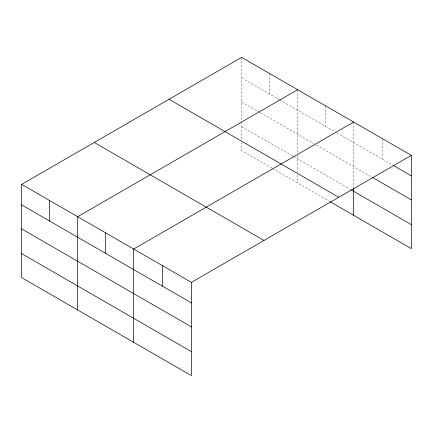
<?xml version="1.0" encoding="UTF-8"?>
<svg xmlns="http://www.w3.org/2000/svg" width="433" height="433" viewBox="0 0 433 433"><rect width="100%" height="100%" fill="white"/><g stroke="black" fill="none" stroke-linecap="round" stroke-linejoin="round"><path stroke-width="0.32" stroke-dasharray="2.17 1.62" d="M241.619 77.891L278.96 99.449M279.545 99.785L334.39 131.448M336.722 132.796L392.883 165.222M241.619 101.896L259.708 112.336M260.293 112.677L313.968 143.664M316.301 145.012L372.109 177.232M241.619 126.631L292.962 156.275M293.547 156.611L350.14 189.286M271.956 168.15L241.619 150.635L241.619 142.636M272.541 168.491L329.719 201.502M382.496 138.706L382.496 159.225M353.642 122.046L353.642 187.294M325.638 105.879L325.638 126.398M297.628 89.712L297.628 152.952M297.628 155.626L297.628 172.307M297.628 174.97L297.628 182.975M269.624 73.54L269.624 94.058M241.619 57.373L241.619 121.283M241.619 121.949L241.619 139.967"/><path stroke-width="0.65" d="M21.65 184.371L191.381 282.365L191.381 375.627L21.65 277.634L21.65 184.371L241.619 57.373L411.35 155.366L411.35 248.629L330.303 201.838M297.628 89.712L77.659 216.711L77.659 309.974M353.642 122.046L133.673 249.045L133.673 342.308M191.381 282.365L411.35 155.366M393.462 165.558L411.35 175.885M372.109 177.232L411.35 199.889M351.309 189.957L411.35 224.624M169.027 99.281L338.758 197.275M94.242 142.462L263.973 240.456M21.65 204.89L191.381 302.884M21.65 228.895L191.381 326.888M21.65 253.63L191.381 351.623M353.642 187.965L353.642 215.309M162.527 265.705L162.527 286.224M105.668 232.878L105.668 253.397M49.654 200.539L49.654 221.057"/></g></svg>
